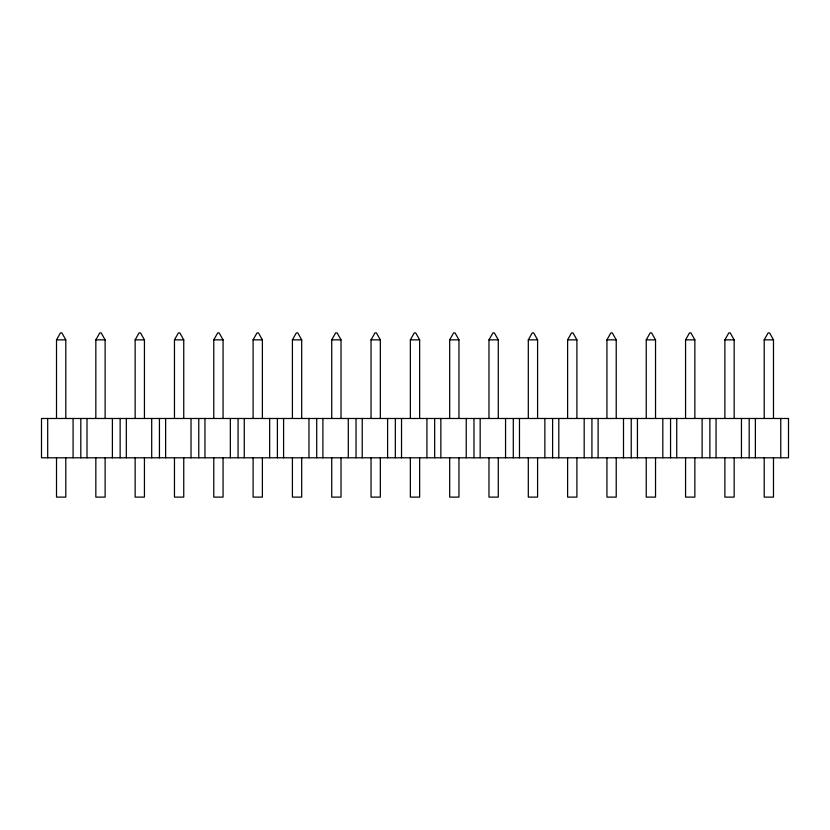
<?xml version="1.0" encoding="UTF-8"?>
<svg xmlns="http://www.w3.org/2000/svg" width="830" height="830" viewBox="0 0 830 830"><rect width="100%" height="100%" fill="white"/><g stroke="black" fill="none" stroke-linecap="round" stroke-linejoin="round"><path stroke-width="1.25" d="M56.513 418.486L56.513 339.854L60.445 332.882L61.866 332.882L65.798 339.854L65.798 418.486M95.834 418.486L95.834 339.854L99.766 332.882L101.187 332.882L105.12 339.854L105.12 418.486M135.145 418.486L135.145 339.854L139.077 332.882L140.498 332.882L144.43 339.854L144.43 418.486M174.466 418.486L174.466 339.854L178.398 332.882L179.82 332.882L183.752 339.854L183.752 418.486M213.777 418.486L213.777 339.854L217.709 332.882L219.13 332.882L223.063 339.854L223.063 418.486M253.098 418.486L253.098 339.854L257.02 332.882L258.452 332.882L262.384 339.854L262.384 418.486M292.409 418.486L292.409 339.854L296.341 332.882L297.763 332.882L301.695 339.854L301.695 418.486M331.72 418.486L331.72 339.854L335.652 332.882L337.084 332.882L341.016 339.854L341.016 418.486M371.041 418.486L371.041 339.854L374.973 332.882L376.395 332.882L380.327 339.854L380.327 418.486M410.352 418.486L410.352 339.854L414.284 332.882L415.716 332.882L419.648 339.854L419.648 418.486M449.673 418.486L449.673 339.854L453.605 332.882L455.027 332.882L458.959 339.854L458.959 418.486M488.984 418.486L488.984 339.854L492.916 332.882L494.348 332.882L498.28 339.854L498.28 418.486M528.305 418.486L528.305 339.854L532.238 332.882L533.659 332.882L537.591 339.854L537.591 418.486M567.616 418.486L567.616 339.854L571.548 332.882L572.98 332.882L576.902 339.854L576.902 418.486M606.938 418.486L606.938 339.854L610.87 332.882L612.291 332.882L616.223 339.854L616.223 418.486M646.248 418.486L646.248 339.854L650.181 332.882L651.602 332.882L655.534 339.854L655.534 418.486M685.57 418.486L685.57 339.854L689.502 332.882L690.923 332.882L694.855 339.854L694.855 418.486M724.88 418.486L724.88 339.854L728.813 332.882L730.234 332.882L734.166 339.854L734.166 418.486M764.202 418.486L764.202 339.854L768.134 332.882L769.555 332.882L773.487 339.854L773.487 418.486M56.513 339.854L65.798 339.854M95.834 339.854L105.12 339.854M135.145 339.854L144.43 339.854M174.466 339.854L183.752 339.854M213.777 339.854L223.063 339.854M253.098 339.854L262.384 339.854M292.409 339.854L301.695 339.854M331.72 339.854L341.016 339.854M371.041 339.854L380.327 339.854M410.352 339.854L419.648 339.854M449.673 339.854L458.959 339.854M488.984 339.854L498.28 339.854M528.305 339.854L537.591 339.854M567.616 339.854L576.902 339.854M606.938 339.854L616.223 339.854M646.248 339.854L655.534 339.854M685.57 339.854L694.855 339.854M724.88 339.854L734.166 339.854M764.202 339.854L773.487 339.854M780.76 418.486L780.76 457.797M773.487 457.797L773.487 497.118L764.202 497.118L764.202 457.797M755.373 418.486L755.373 457.797M749.189 418.486L749.189 457.797M741.449 418.486L741.449 457.797M734.166 457.797L734.166 497.118L724.88 497.118L724.88 457.797M716.062 418.486L716.062 457.797M709.868 418.486L709.868 457.797M702.128 418.486L702.128 457.797M694.855 457.797L694.855 497.118L685.57 497.118L685.57 457.797M676.74 418.486L676.74 457.797M670.557 418.486L670.557 457.797M662.817 418.486L662.817 457.797M655.534 457.797L655.534 497.118L646.248 497.118L646.248 457.797M637.43 418.486L637.43 457.797M631.236 418.486L631.236 457.797M623.496 418.486L623.496 457.797M616.223 457.797L616.223 497.118L606.938 497.118L606.938 457.797M598.108 418.486L598.108 457.797M591.925 418.486L591.925 457.797M584.185 418.486L584.185 457.797M576.902 457.797L576.902 497.118L567.616 497.118L567.616 457.797M558.798 418.486L558.798 457.797M552.604 418.486L552.604 457.797M544.864 418.486L544.864 457.797M537.591 457.797L537.591 497.118L528.305 497.118L528.305 457.797M519.476 418.486L519.476 457.797M513.293 418.486L513.293 457.797M505.553 418.486L505.553 457.797M498.28 457.797L498.28 497.118L488.984 497.118L488.984 457.797M480.165 418.486L480.165 457.797M473.971 418.486L473.971 457.797M466.232 418.486L466.232 457.797M458.959 457.797L458.959 497.118L449.673 497.118L449.673 457.797M440.855 418.486L440.855 457.797M434.661 418.486L434.661 457.797M426.921 418.486L426.921 457.797M419.648 457.797L419.648 497.118L410.352 497.118L410.352 457.797M401.533 418.486L401.533 457.797M395.339 418.486L395.339 457.797M387.6 418.486L387.6 457.797M380.327 457.797L380.327 497.118L371.041 497.118L371.041 457.797M362.222 418.486L362.222 457.797M356.029 418.486L356.029 457.797M348.289 418.486L348.289 457.797M341.016 457.797L341.016 497.118L331.72 497.118L331.72 457.797M322.901 418.486L322.901 457.797M316.707 418.486L316.707 457.797M308.968 418.486L308.968 457.797M301.695 457.797L301.695 497.118L292.409 497.118L292.409 457.797M283.59 418.486L283.59 457.797M277.396 418.486L277.396 457.797M269.657 418.486L269.657 457.797M262.384 457.797L262.384 497.118L253.098 497.118L253.098 457.797M244.269 418.486L244.269 457.797M238.075 418.486L238.075 457.797M230.335 418.486L230.335 457.797M223.063 457.797L223.063 497.118L213.777 497.118L213.777 457.797M204.958 418.486L204.958 457.797M198.764 418.486L198.764 457.797M191.025 418.486L191.025 457.797M183.752 457.797L183.752 497.118L174.466 497.118L174.466 457.797M165.637 418.486L165.637 457.797M159.443 418.486L159.443 457.797M151.703 418.486L151.703 457.797M144.43 457.797L144.43 497.118L135.145 497.118L135.145 457.797M126.326 418.486L126.326 457.797M120.132 418.486L120.132 457.797M112.392 418.486L112.392 457.797M105.12 457.797L105.12 497.118L95.834 497.118L95.834 457.797M87.005 418.486L87.005 457.797M80.811 418.486L80.811 457.797M73.082 418.486L73.082 457.797M65.798 457.797L65.798 497.118L56.513 497.118L56.513 457.797M47.694 418.486L47.694 457.797M788.5 418.486L41.5 418.486L41.5 457.797L788.5 457.797L788.5 418.486"/></g></svg>
